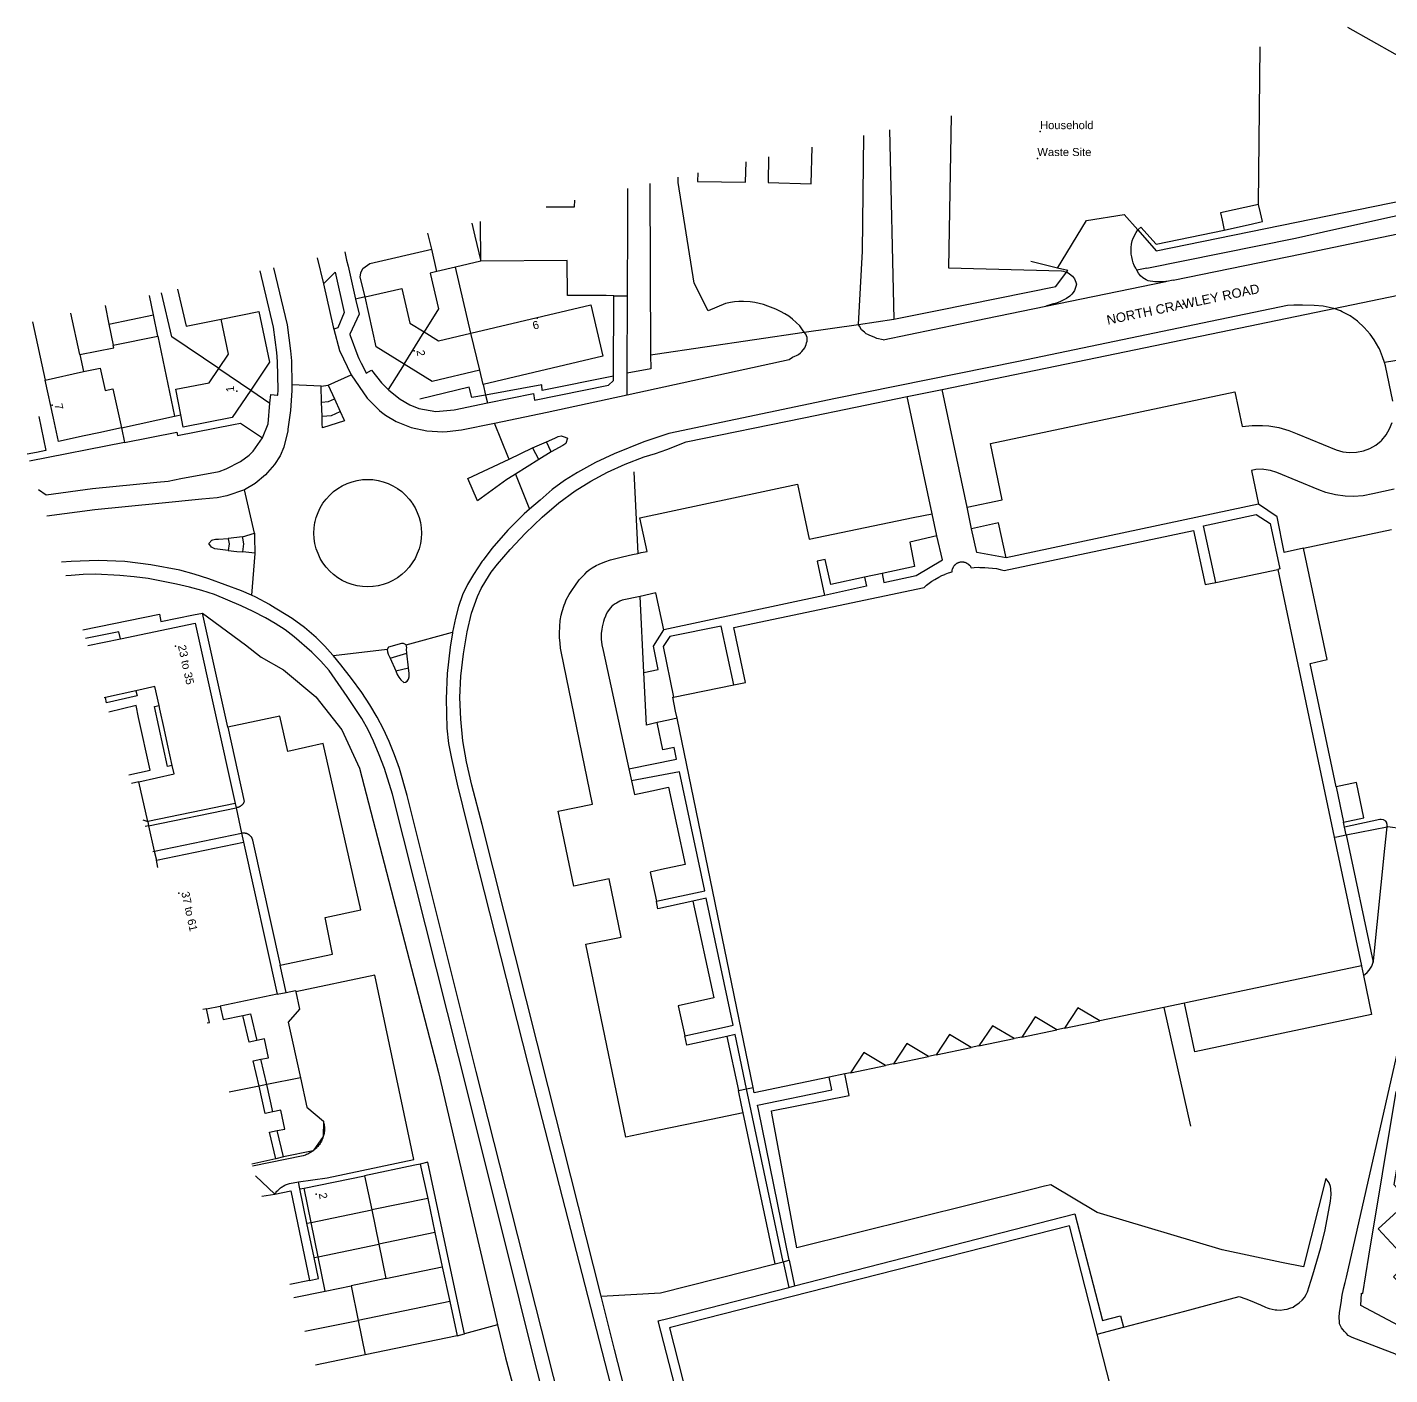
# Model space of a CAD drawing. Header units: millimetres. Extents: x 111502 to 977541, y 8702 to 1044108.
# Drawn here: x 974834.5 to 975026.1, y 478644.4 to 478833.9 of the extents above; entities that cross this region are included whole.
import ezdxf
from ezdxf.enums import TextEntityAlignment as Align

# ---------------------------------------------------------------- set-up
doc = ezdxf.new("R2010")
doc.units = ezdxf.units.MM
doc.header["$LTSCALE"] = 0.25
doc.layers.add('X HVSS Site Background', color=8, linetype='Continuous')
doc.styles.add('85C29BD3-77E0-4928-B775-6F', font='arial.ttf', dxfattribs={"height": 0.2})

# ---------------------------------------------------------------- blocks, each defined once
blk = doc.blocks.new('OS MAP')
at = {"layer": 'X HVSS Site Background'}
for points in [[(488801.94, 243375.25), (488825.24, 243362.13), (488826.09, 243361.57), (488826.87, 243360.89), (488827.47, 243360.22), (488828.02, 243359.5), (488829.16, 243357.79), (488829.47, 243357.05), (488829.68, 243356.28), (488829.68, 243356.27)], [(488789.42, 243350.33), (488789.42, 243350.47), (488789.65, 243372.43), (488789.66, 243372.5)], [(488746.22, 243362.77), (488745.8, 243341.4), (488761.7, 243341), (488762, 243340.95), (488762.25, 243340.85), (488762.41, 243340.8)], [(488733.18, 243333.47), (488733.72, 243343.78), (488733.93, 243360.02)], [(488737.52, 243360.82), (488738.15, 243334.2)], [(488720.51, 243357.01), (488720.45, 243353.4), (488726.5, 243353.25), (488726.63, 243358.38)], [(488710.58, 243354.79), (488710.55, 243353.55), (488717.3, 243353.45), (488717.37, 243356.31)], [(488772.43, 243346.77), (488775.03, 243343.82), (488823.19, 243353.66), (488825.66, 243354.96), (488829.68, 243356.27)], [(488725.55, 243332.36), (488725.3, 243332.7), (488724.9, 243333.25), (488724.4, 243333.75), (488723.9, 243334.2), (488723.35, 243334.6), (488722.8, 243334.95), (488722.2, 243335.3), (488721.55, 243335.6), (488720.4, 243336.05), (488719.8, 243336.25), (488718.6, 243336.55), (488717.95, 243336.65), (488717, 243336.7), (488716.35, 243336.7), (488715.75, 243336.65), (488715.15, 243336.55), (488714.45, 243336.4), (488712.05, 243335.35), (488710.05, 243339.25), (488707.8, 243353.4), (488707.81, 243354.17)], [(488700.67, 243337.49), (488700.72, 243347.72), (488700.72, 243352.58)], [(488703.84, 243353.28), (488703.94, 243329.2)], [(488773.7, 243341.35), (488794.6, 243345.6), (488800, 243346.8), (488824.73, 243352.27)], [(488689.23, 243350.01), (488693.25, 243350.01), (488693.26, 243350.91)], [(488777.4, 243339.7), (488795.5, 243343.4), (488827.24, 243349.98)], [(488789.42, 243350.33), (488784.06, 243349.15), (488784.29, 243348.11), (488784.59, 243346.73)], [(488784.59, 243346.73), (488788.58, 243347.61), (488789.53, 243347.82), (488789.96, 243347.91), (488789.69, 243349.13), (488789.42, 243350.33)], [(488678.81, 243347.68), (488679.24, 243345.86), (488680.07, 243342.35)], [(488680.07, 243342.35), (488680.01, 243347.95)], [(488761.16, 243341.37), (488765.23, 243348.08), (488770.52, 243348.94), (488772.43, 243346.77)], [(488673.16, 243344.04), (488673.07, 243344.41), (488672.63, 243346.29)], [(488772.29, 243341.11), (488772.15, 243341.35), (488771.95, 243341.75), (488771.8, 243342.1), (488771.7, 243342.5), (488771.6, 243342.95), (488771.5, 243343.35), (488771.5, 243344.3), (488771.55, 243344.75), (488771.65, 243345.2), (488771.8, 243345.6), (488772.2, 243346.4), (488772.43, 243346.77)], [(488772.43, 243346.77), (488772.85, 243347.14), (488775.02, 243344.76), (488784.59, 243346.73)], [(488663.78, 243337.33), (488663.09, 243340.11), (488663.17, 243340.71), (488663.42, 243341.23), (488663.48, 243341.31), (488664.46, 243342.01), (488673.16, 243344.04)], [(488673.9, 243340.9), (488673.16, 243344.04)], [(488657.07, 243342.81), (488657.92, 243339.15)], [(488660.92, 243343.67), (488661.19, 243342.5), (488661.39, 243341.66), (488662.45, 243337.03)], [(488680.07, 243342.35), (488676.48, 243341.5)], [(488698.77, 243337.5), (488697.67, 243337.51), (488692.26, 243337.53), (488692.21, 243342.47), (488680.07, 243342.35)], [(488761.16, 243341.37), (488757.4, 243342.31)], [(488650.41, 243322.41), (488650.52, 243323.6), (488651.49, 243323.51), (488651.52, 243323.51), (488651.55, 243324.25), (488651.48, 243328.26), (488651.38, 243329.53), (488650.9, 243333.06), (488649.03, 243341.01)], [(488650.93, 243341.44), (488652.82, 243333.41), (488653.32, 243329.74), (488653.43, 243328.36), (488653.49, 243324.95)], [(488657.92, 243339.15), (488659.56, 243340.82), (488660.87, 243335.13)], [(488673.9, 243340.9), (488672.92, 243340.67), (488674.11, 243335.65), (488672.09, 243332.4)], [(488676.48, 243341.5), (488673.9, 243340.9)], [(488678.68, 243332.22), (488676.48, 243341.5)], [(488738.15, 243334.2), (488744.45, 243335.45), (488760.9, 243338.8), (488762.41, 243340.8)], [(488762.41, 243340.8), (488762.55, 243340.75), (488762.8, 243340.6), (488763.05, 243340.4), (488763.25, 243340.25), (488763.55, 243339.85), (488763.65, 243339.65), (488763.75, 243339.4), (488763.8, 243339.1), (488763.75, 243338.8), (488763.65, 243338.5), (488763.55, 243338.25), (488763.35, 243337.95), (488763.15, 243337.7), (488762.9, 243337.45), (488762.4, 243337.1), (488761.55, 243336.7), (488761, 243336.45), (488760.4, 243336.3), (488759.5, 243336.05)], [(488762.41, 243340.8), (488762.58, 243341.02), (488761.16, 243341.37)], [(488773.7, 243341.35), (488772.29, 243341.11)], [(488776.37, 243339.49), (488775.85, 243339.45), (488774.85, 243339.45), (488774.55, 243339.5), (488774.2, 243339.55), (488773.9, 243339.6), (488773.6, 243339.75), (488773.15, 243340), (488772.8, 243340.3), (488772.55, 243340.65), (488772.29, 243341.11)], [(488637.41, 243338.41), (488638.63, 243333.2), (488643.57, 243334.21)], [(488657.92, 243339.15), (488659.31, 243333.1), (488659.39, 243332.81)], [(488663.78, 243337.33), (488668.98, 243338.49), (488670.06, 243333.65), (488672.09, 243332.4)], [(488759.5, 243336.05), (488776.37, 243339.49)], [(488777.4, 243339.7), (488776.5, 243339.5), (488776.37, 243339.49)], [(488800, 243335.69), (488816.98, 243339.23)], [(488627.24, 243336.13), (488627.77, 243333.52)], [(488634.04, 243334.81), (488633.49, 243337.53)], [(488643.22, 243327.27), (488636.62, 243331.72), (488635.17, 243337.91)], [(488662.45, 243337.03), (488662.94, 243334.89), (488661.64, 243332.08), (488661.63, 243332.06), (488661.69, 243331.89), (488662.77, 243329.02), (488662.89, 243328.69), (488663.23, 243328.03), (488663.64, 243327.23), (488663.96, 243326.6), (488664.7, 243327.05), (488666.1, 243325.24), (488667.05, 243324.3)], [(488663.78, 243337.33), (488662.45, 243337.03)], [(488669.27, 243327.87), (488665.34, 243330.3), (488663.78, 243337.33)], [(488678.68, 243332.22), (488695.52, 243336.21), (488697.23, 243329), (488680.39, 243325.01)], [(488800, 243335.69), (488799.76, 243335.77), (488798.52, 243336.03), (488797.25, 243336.14), (488795.61, 243336.15), (488794.37, 243336.18), (488793.47, 243336.11), (488781.55, 243333.65), (488755.65, 243328.25), (488729.95, 243323.05), (488706.51, 243318.13), (488702.99, 243316.95), (488698.83, 243315.27), (488696.2, 243314.03), (488693.64, 243312.63), (488691.81, 243311.53), (488690.1, 243310.27), (488688.39, 243308.77), (488686.91, 243307.48)], [(488698.74, 243326.2), (488698.77, 243337.5)], [(488698.77, 243337.5), (488700.67, 243337.49)], [(488700.64, 243326.63), (488700.67, 243337.49)], [(488736.65, 243331.3), (488751.05, 243334.3), (488759.5, 243336.05)], [(488623.68, 243329.21), (488622.4, 243335.05)], [(488627.77, 243333.52), (488634.04, 243334.81)], [(488634.66, 243331.83), (488634.04, 243334.81)], [(488643.22, 243327.27), (488644.58, 243329.28), (488643.57, 243334.21)], [(488643.57, 243334.21), (488648.86, 243335.3), (488650.35, 243328.14), (488647.71, 243324.24)], [(488660.87, 243335.13), (488659.96, 243332.99), (488659.39, 243332.81)], [(488733.18, 243333.47), (488738.15, 243334.2)], [(488744.93, 243324.33), (488766.75, 243328.8), (488800, 243335.69)], [(488807.11, 243328.09), (488806.87, 243328.91), (488806.41, 243330.01), (488806.35, 243330.15), (488805.67, 243331.31), (488805.1, 243332.1), (488804.26, 243333.05), (488803.32, 243333.91), (488802.29, 243334.65), (488801.17, 243335.25), (488800.96, 243335.35), (488800, 243335.69)], [(488617.01, 243333.84), (488618.8, 243325.64)], [(488627.77, 243333.52), (488628.39, 243330.54)], [(488659.39, 243332.81), (488660.21, 243329.8), (488661.81, 243326.38)], [(488669.27, 243327.87), (488672.09, 243332.4)], [(488672.09, 243332.4), (488674.12, 243331.14), (488678.68, 243332.22)], [(488679.91, 243327.03), (488678.68, 243332.22)], [(488700.63, 243323.57), (488704.7, 243324.46), (488723.4, 243328.55), (488723.9, 243328.85), (488724.2, 243329), (488724.45, 243329.1), (488724.75, 243329.25), (488725, 243329.45), (488725.2, 243329.65), (488725.6, 243330.15), (488725.8, 243330.65), (488725.85, 243330.85), (488725.95, 243331.1), (488725.95, 243331.6), (488725.75, 243332.1), (488725.55, 243332.36)], [(488703.94, 243329.2), (488704.6, 243329.3), (488725.55, 243332.36)], [(488725.55, 243332.36), (488733.18, 243333.47)], [(488736.65, 243331.3), (488735.75, 243331.5), (488735.35, 243331.65), (488734.75, 243331.9), (488734.5, 243332.05), (488734.25, 243332.15), (488734, 243332.35), (488733.6, 243332.7), (488733.3, 243333.2), (488733.18, 243333.47)], [(488623.68, 243329.21), (488628.47, 243330.15), (488628.39, 243330.54)], [(488628.39, 243330.54), (488634.66, 243331.83)], [(488634.66, 243331.83), (488636.97, 243320.55)], [(488623.68, 243329.21), (488624.2, 243326.82)], [(488703.94, 243329.2), (488703.95, 243327.2), (488700.64, 243326.63)], [(488813.29, 243329.07), (488807.11, 243328.09)], [(488618.8, 243325.64), (488624.2, 243326.82)], [(488624.2, 243326.82), (488626.53, 243327.33), (488627.22, 243324.17), (488628.33, 243324.41), (488629.53, 243318.92)], [(488637.89, 243320.75), (488637.19, 243324.35), (488641.86, 243325.25), (488643.22, 243327.27)], [(488643.22, 243327.27), (488647.71, 243324.24)], [(488669.27, 243327.87), (488667.05, 243324.3)], [(488679.91, 243327.03), (488673.2, 243325.44), (488669.27, 243327.87)], [(488680.39, 243325.01), (488679.91, 243327.03)], [(488700.63, 243323.57), (488700.64, 243326.63)], [(488748.44, 243307.75), (488753.39, 243308.79), (488751.71, 243316.71), (488786.08, 243323.96), (488787.11, 243319.09), (488788.54, 243319.26), (488789.99, 243319.27), (488790.86, 243319.2), (488792.28, 243318.95), (488793.67, 243318.55), (488794.86, 243318.07), (488800.34, 243315.83), (488801.27, 243315.56), (488802.23, 243315.44), (488803.2, 243315.48), (488804.16, 243315.67), (488805.07, 243316.01), (488805.91, 243316.49), (488806.66, 243317.1), (488806.74, 243317.17), (488807.36, 243317.92), (488807.85, 243318.76), (488808.19, 243319.67)], [(488808.3, 243322.66), (488807.25, 243327.62), (488807.11, 243328.09)], [(488629.53, 243318.92), (488626.33, 243318.22), (488624.29, 243317.78), (488620.69, 243316.99), (488619.98, 243320.28), (488618.8, 243325.64)], [(488653.49, 243324.95), (488653.51, 243324.19), (488653.28, 243321.38), (488652.95, 243318.75), (488652.92, 243318.52), (488652.38, 243316.22), (488651.83, 243314.98), (488651.05, 243313.77), (488650.06, 243312.62), (488649.81, 243312.33), (488648.34, 243311.11), (488646.82, 243310.2)], [(488657.6, 243324.77), (488653.49, 243324.95)], [(488657.6, 243324.77), (488658.59, 243324.92)], [(488657.67, 243322.52), (488657.6, 243324.77)], [(488658.59, 243324.92), (488661.81, 243326.38)], [(488658.59, 243324.92), (488659.48, 243323.01)], [(488661.81, 243326.38), (488664.06, 243323.1), (488665.82, 243321.38), (488666.08, 243321.12), (488666.68, 243320.68), (488668.15, 243319.83), (488670.26, 243318.98), (488672.47, 243318.48), (488673.99, 243318.39), (488674.73, 243318.34), (488675.35, 243318.41), (488677.35, 243318.64), (488682.01, 243319.6)], [(488680.74, 243323.53), (488678.78, 243323.17), (488678.43, 243324.63), (488671.49, 243322.97)], [(488680.39, 243325.01), (488680.74, 243323.53)], [(488698.74, 243326.2), (488688.7, 243324.15), (488688.65, 243324.96), (488680.74, 243323.53)], [(488681, 243322.42), (488687.48, 243323.74), (488687.63, 243322.8), (488698.02, 243324.94), (488698.74, 243325.57), (488698.74, 243326.2)], [(488647.71, 243324.24), (488645.09, 243320.36), (488638.22, 243319.03), (488637.89, 243320.75)], [(488647.71, 243324.24), (488650.41, 243322.41)], [(488657.67, 243322.52), (488658.63, 243322.61), (488659.48, 243323.01)], [(488659.48, 243323.01), (488660.29, 243321.23)], [(488667.05, 243324.3), (488667.14, 243324.22), (488668.71, 243322.97), (488670.07, 243322.15), (488671.37, 243321.63), (488673.73, 243321.23), (488676.3, 243321.46), (488681, 243322.42)], [(488696.97, 243196.85), (488689.55, 243226.3), (488680.26, 243263.16), (488678.8, 243268.67), (488678.06, 243271.94), (488677.53, 243274.9), (488677.24, 243277.98), (488677.12, 243281.01), (488677.25, 243283.99), (488677.63, 243287.14), (488678.15, 243290.23), (488678.76, 243292.86), (488679.58, 243295.19), (488680.12, 243296.31), (488680.75, 243297.4), (488681.53, 243298.61), (488682.39, 243299.75), (488684.21, 243301.81), (488686.34, 243304.11), (488688.7, 243306.36), (488691.05, 243308.39), (488693.33, 243310.07), (488695.54, 243311.42), (488697.86, 243312.68), (488700.34, 243313.79), (488703.04, 243314.84), (488704.62, 243315.29), (488706.22, 243315.86), (488708.94, 243316.93), (488725.5, 243320.35), (488740.02, 243323.32)], [(488680.74, 243323.53), (488681, 243322.42)], [(488682.01, 243319.6), (488689.38, 243321.11), (488700.63, 243323.57)], [(488740.02, 243323.32), (488744.93, 243324.33)], [(488743.51, 243306.85), (488740.02, 243323.32)], [(488748.44, 243307.75), (488744.93, 243324.33)], [(488636.97, 243320.55), (488637.89, 243320.75)], [(488649.36, 243317.51), (488650.14, 243319.48), (488650.41, 243322.41)], [(488657.74, 243320.58), (488657.67, 243322.52)], [(488660.29, 243321.23), (488660.82, 243320.09), (488660.91, 243319.89), (488657.79, 243318.94), (488657.77, 243319.48), (488657.74, 243320.58)], [(488657.74, 243320.58), (488659.09, 243320.66), (488660.29, 243321.23)], [(488617.9, 243320.53), (488618.9, 243315.72), (488617.57, 243315.46), (488616.29, 243315.22)], [(488629.53, 243318.92), (488636.97, 243320.55)], [(488629.53, 243318.92), (488629.98, 243316.85)], [(488629.98, 243316.85), (488637.34, 243318.3), (488637.42, 243317.86), (488645.28, 243319.38), (488646.27, 243319.57)], [(488646.27, 243319.57), (488649.36, 243317.51)], [(488684.03, 243314.53), (488683.97, 243314.68), (488682.01, 243319.6)], [(488617.86, 243310.27), (488618.93, 243309.52), (488625.44, 243310.37), (488634.49, 243311.28), (488636.12, 243311.44), (488637.89, 243311.81), (488643.29, 243312.77), (488644.26, 243313.14), (488646.29, 243314.19), (488647.5, 243315.1), (488647.79, 243315.37), (488648.05, 243315.65), (488649.36, 243317.51)], [(488687.34, 243316.1), (488689.29, 243316.96)], [(488689.29, 243316.96), (488690.48, 243317.49), (488690.94, 243317.69), (488691.36, 243317.79), (488691.93, 243317.6), (488692.24, 243317.49), (488692.02, 243316.74), (488691.6, 243316.45), (488689.97, 243315.55)], [(488689.97, 243315.55), (488689.96, 243315.56), (488689.29, 243316.96)], [(488629.98, 243316.85), (488616.6, 243314.23)], [(488684.03, 243314.53), (488687.34, 243316.1)], [(488687.34, 243316.1), (488688.19, 243314.53), (488688.22, 243314.48)], [(488689.97, 243315.55), (488688.22, 243314.48)], [(488684.92, 243312.42), (488684.55, 243312.19), (488683.71, 243311.67), (488679.58, 243308.68), (488678.22, 243311.78), (488684.03, 243314.53)], [(488688.22, 243314.48), (488684.92, 243312.42)], [(488795.76, 243301.98), (488808.13, 243304.61)], [(488808.47, 243310.28), (488805.5, 243309.65), (488804.14, 243309.38), (488802.76, 243309.27), (488801.61, 243309.31), (488800.24, 243309.49), (488798.9, 243309.83), (488797.88, 243310.2), (488791.98, 243312.64), (488791.1, 243312.93), (488790.18, 243313.08), (488789.98, 243313.09), (488789.05, 243313.04), (488788.44, 243312.92), (488789.43, 243308.18)], [(488670.37, 243308.41), (488670.43, 243308.32), (488670.81, 243307.68), (488671.13, 243307.01), (488671.38, 243306.31), (488671.56, 243305.59), (488671.67, 243304.86), (488671.71, 243304.12), (488671.67, 243303.38), (488671.56, 243302.64), (488671.38, 243301.92), (488671.13, 243301.23), (488670.81, 243300.56), (488670.43, 243299.92), (488669.99, 243299.32), (488669.49, 243298.77), (488668.94, 243298.28), (488668.35, 243297.83), (488667.71, 243297.45), (488667.04, 243297.14), (488666.34, 243296.89), (488665.62, 243296.71), (488664.93, 243296.6), (488664.89, 243296.6), (488664.15, 243296.56), (488663.41, 243296.6), (488662.67, 243296.71), (488661.96, 243296.89), (488661.26, 243297.14), (488660.59, 243297.45), (488659.95, 243297.83), (488659.36, 243298.28), (488658.81, 243298.77), (488658.31, 243299.32), (488657.87, 243299.92), (488657.49, 243300.56), (488657.17, 243301.23), (488656.92, 243301.92), (488656.74, 243302.64), (488656.63, 243303.38), (488656.59, 243304.12), (488656.63, 243304.86), (488656.74, 243305.59), (488656.78, 243305.77), (488656.92, 243306.31), (488657.17, 243307.01), (488657.49, 243307.68), (488657.87, 243308.32), (488658.31, 243308.91), (488658.81, 243309.46), (488659.36, 243309.96), (488659.95, 243310.4), (488660.59, 243310.78), (488661.26, 243311.1), (488661.96, 243311.35), (488662.67, 243311.53), (488663.41, 243311.64), (488664.15, 243311.67), (488664.89, 243311.64), (488665.62, 243311.53), (488666.34, 243311.35), (488667.04, 243311.1), (488667.71, 243310.78), (488668.35, 243310.4), (488668.94, 243309.96), (488669.49, 243309.46), (488669.99, 243308.91), (488670.37, 243308.41)], [(488684.92, 243312.42), (488686.91, 243307.48)], [(488701.58, 243312.75), (488702.15, 243301.27)], [(488646.82, 243310.2), (488644.37, 243309.34), (488643.01, 243309.07), (488640.85, 243308.87), (488634.78, 243308.3)], [(488648.25, 243304.12), (488646.82, 243310.2)], [(488702.15, 243301.27), (488702.61, 243301.38), (488703.44, 243301.54), (488702.42, 243306.29), (488724.59, 243310.98), (488726.23, 243303.27), (488740.84, 243306.3), (488743.51, 243306.85)], [(488634.78, 243308.3), (488625.78, 243307.4), (488619.04, 243306.52)], [(488686.91, 243307.48), (488686.15, 243306.82), (488683.85, 243304.52), (488681.6, 243301.96), (488680.38, 243300.32), (488680.26, 243300.17), (488679.02, 243298.31), (488678.19, 243296.9), (488677.49, 243295.43), (488676.91, 243293.82), (488676.48, 243292.17), (488676.09, 243290.17)], [(488749.08, 243304.73), (488748.44, 243307.75)], [(488789.43, 243308.18), (488753.91, 243300.66)], [(488795.76, 243301.98), (488793.04, 243301.4), (488793.04, 243301.43), (488792.02, 243306.39), (488789.43, 243308.18)], [(488744.17, 243303.75), (488743.51, 243306.85)], [(488753.91, 243300.66), (488752.85, 243305.56), (488749.08, 243304.73)], [(488783.39, 243297.19), (488781.68, 243305.15), (488789.07, 243306.74), (488791.03, 243305.48), (488792.4, 243299.08), (488792.13, 243299.02)], [(488646.57, 243303.6), (488644.55, 243303.35)], [(488646.57, 243303.6), (488648.25, 243304.12)], [(488646.58, 243301.47), (488646.58, 243301.47), (488646.75, 243302.59), (488646.6, 243303.41), (488646.57, 243303.6)], [(488648.25, 243304.12), (488648.26, 243303.54), (488648.3, 243301.3)], [(488715.62, 243282.78), (488717.26, 243283.11), (488715.63, 243290.83), (488742.38, 243296.49), (488742.74, 243296.79), (488743.12, 243297.07), (488743.5, 243297.34), (488743.9, 243297.59), (488744.46, 243297.91), (488744.9, 243298.14), (488745.32, 243298.32), (488745.36, 243298.34), (488745.83, 243298.53), (488746.33, 243298.69), (488746.33, 243298.73), (488746.33, 243298.79), (488746.34, 243298.85), (488746.35, 243298.91), (488746.36, 243298.97), (488746.38, 243299.03), (488746.39, 243299.08), (488746.41, 243299.14), (488746.43, 243299.19), (488746.46, 243299.25), (488746.48, 243299.3), (488746.51, 243299.35), (488746.54, 243299.4), (488746.58, 243299.45), (488746.61, 243299.5), (488746.65, 243299.55), (488746.69, 243299.6), (488746.73, 243299.64), (488746.77, 243299.68), (488746.81, 243299.72), (488746.86, 243299.76), (488746.9, 243299.8), (488746.95, 243299.83), (488747, 243299.87), (488747.05, 243299.9), (488747.1, 243299.93), (488747.15, 243299.95), (488747.21, 243299.98), (488747.26, 243300), (488747.32, 243300.02), (488747.38, 243300.04), (488747.44, 243300.05), (488747.5, 243300.06), (488747.56, 243300.07), (488747.62, 243300.07), (488747.68, 243300.08), (488747.74, 243300.08), (488747.79, 243300.07), (488747.85, 243300.07), (488747.91, 243300.06), (488747.97, 243300.05), (488748.03, 243300.04), (488748.09, 243300.02), (488748.14, 243300.01), (488748.2, 243299.99), (488748.25, 243299.97), (488748.31, 243299.94), (488748.36, 243299.91), (488748.42, 243299.89), (488748.47, 243299.86), (488748.52, 243299.82), (488748.57, 243299.79), (488748.61, 243299.75), (488748.66, 243299.72), (488748.7, 243299.68), (488748.74, 243299.63), (488748.79, 243299.59), (488748.82, 243299.55), (488748.86, 243299.5), (488748.9, 243299.45), (488748.93, 243299.4), (488748.96, 243299.35), (488749.01, 243299.25), (488749.45, 243299.29), (488750, 243299.31), (488750.23, 243299.3), (488750.92, 243299.29), (488751.46, 243299.26), (488752.01, 243299.2), (488752.55, 243299.12), (488753.08, 243299.01), (488753.65, 243298.88), (488780.25, 243304.5), (488781.89, 243296.87), (488783.39, 243297.19)], [(488744.17, 243303.75), (488740.38, 243302.86), (488741.02, 243299.42), (488736.48, 243298.44)], [(488736.48, 243298.44), (488736.75, 243297.18), (488741.29, 243298.15), (488744.97, 243300.35), (488744.17, 243303.75)], [(488753.91, 243300.66), (488749.81, 243301.41), (488749.08, 243304.73)], [(488644.55, 243301.67), (488642.67, 243301.89), (488642.19, 243302.13), (488641.8, 243302.64), (488642.25, 243303.12), (488642.38, 243303.16), (488642.78, 243303.26), (488642.97, 243303.27), (488643.2, 243303.28), (488644.55, 243303.35)], [(488644.55, 243303.35), (488644.55, 243303.31), (488644.66, 243302.61), (488644.55, 243301.67)], [(488644.55, 243301.67), (488645.75, 243301.55), (488646.58, 243301.47)], [(488800.32, 243268.45), (488796.66, 243285.8), (488799.08, 243286.34), (488795.76, 243301.98)], [(488647.81, 243295.38), (488646.41, 243296.02), (488641.82, 243297.67), (488639.78, 243298.33), (488637.72, 243298.89), (488633.67, 243299.64), (488631.85, 243299.91), (488630.03, 243300.11), (488626.25, 243300.25), (488622.47, 243300.15), (488621.09, 243300.05)], [(488648.3, 243301.3), (488647.02, 243301.42), (488646.58, 243301.47)], [(488648.3, 243301.3), (488648.3, 243301.27), (488647.81, 243295.38)], [(488700.43, 243219.2), (488694.85, 243246.3), (488699.78, 243247.31), (488698.09, 243255.5), (488693.13, 243254.48), (488690.96, 243265.01), (488695.78, 243266.01), (488691.34, 243287.46), (488691.29, 243287.95), (488691.22, 243288.65), (488691.13, 243289.43), (488691.14, 243290.06), (488691.16, 243290.98), (488691.24, 243291.84), (488691.37, 243292.58), (488691.5, 243293.1), (488691.76, 243293.99), (488691.9, 243294.33), (488692.08, 243294.74), (488692.48, 243295.47), (488692.84, 243296.05), (488693.36, 243296.8), (488693.81, 243297.4), (488693.96, 243297.59), (488694.2, 243297.86), (488694.71, 243298.33), (488695.02, 243298.7), (488695.29, 243298.94), (488695.73, 243299.24), (488696.27, 243299.56), (488696.71, 243299.77), (488697.48, 243300.08), (488698.29, 243300.35), (488700, 243300.8), (488701.39, 243301.1), (488702.15, 243301.27)], [(488734, 243297.91), (488729.26, 243296.89), (488728.48, 243300.41), (488727.34, 243300.19), (488728.4, 243295.33)], [(488696.67, 243152.73), (488687.62, 243187.78), (488685.5, 243196.25), (488678.45, 243224.45), (488667.64, 243267.41), (488666.51, 243271.02), (488665.79, 243272.95), (488664.98, 243274.86), (488664.2, 243276.48), (488663.32, 243278.04), (488662.32, 243279.61), (488661.28, 243281.16), (488658.72, 243284.78), (488657.55, 243286.12), (488656.3, 243287.38), (488653.84, 243289.55), (488652.53, 243290.52), (488651.17, 243291.4), (488649.77, 243292.22), (488648.07, 243293.09), (488646.35, 243293.91), (488642.6, 243295.49), (488640.85, 243296.04), (488639.08, 243296.51), (488637.29, 243296.93), (488633.31, 243297.73), (488631.32, 243297.98), (488629.32, 243298.17), (488625.89, 243298.34), (488624.17, 243298.3), (488622.45, 243298.18), (488621.71, 243298.1)], [(488734, 243297.91), (488734.27, 243296.64), (488728.4, 243295.33)], [(488736.48, 243298.44), (488734, 243297.91)], [(488783.39, 243297.19), (488792.13, 243299.02)], [(488792.13, 243299.02), (488800.07, 243261.37)], [(488659.35, 243286.85), (488659.27, 243286.94), (488658.13, 243288.22), (488656.93, 243289.44), (488655.29, 243290.86), (488653.55, 243292.13), (488650.55, 243293.96), (488650.35, 243294.08), (488648.41, 243295.1), (488647.81, 243295.38)], [(488702.45, 243295.21), (488699.96, 243294.67), (488699.6, 243294.53), (488699.15, 243294.29), (488698.84, 243294.12), (488698.62, 243293.96), (488698.49, 243293.84), (488698.09, 243293.36), (488697.89, 243293.07), (488697.69, 243292.7), (488697.58, 243292.44), (488697.4, 243292), (488697.29, 243291.69), (488697.12, 243290.94), (488697.07, 243290.56), (488696.99, 243290.06), (488696.98, 243289.85), (488696.98, 243289.5), (488697, 243289.23), (488697.1, 243288.39), (488697.27, 243287.6), (488700.88, 243270.98)], [(488705.8, 243290.51), (488704.69, 243295.7), (488702.45, 243295.21)], [(488702.98, 243284.52), (488702.45, 243295.21)], [(488728.4, 243295.33), (488705.8, 243290.51)], [(488624.1, 243290.53), (488634.86, 243292.74), (488635.08, 243291.67), (488639.68, 243292.62), (488640.94, 243292.88)], [(488644.47, 243276.85), (488640.94, 243292.88)], [(488640.94, 243292.88), (488646.96, 243288.4), (488649.2, 243286.67), (488652.33, 243284.89), (488656.88, 243281.08), (488660.51, 243276.47), (488663, 243271.07), (488674.11, 243228.27), (488682.28, 243193.46), (488682.43, 243192.81)], [(488629.38, 243289.27), (488629.18, 243290.25), (488624.49, 243289.29)], [(488629.38, 243289.27), (488639.92, 243291.44), (488645.51, 243266.1)], [(488669.55, 243288.41), (488676.09, 243290.17)], [(488676.09, 243290.17), (488676.08, 243290.12), (488675.76, 243288.07), (488675.32, 243284.4), (488675.17, 243280.8), (488675.27, 243276.68), (488675.53, 243274.54), (488675.95, 243272.43), (488676.76, 243268.84), (488678.24, 243262.73), (488686.67, 243229.5), (488699.1, 243181.27)], [(488702.98, 243284.52), (488705.01, 243284.94), (488704.34, 243288.22), (488705.8, 243290.51)], [(488715.62, 243282.78), (488713.84, 243291.04), (488706.63, 243289.6), (488705.71, 243288.19), (488707.14, 243281.05)], [(488624.8, 243288.33), (488629.38, 243289.27)], [(488669.55, 243288.41), (488669.19, 243288.6), (488668.9, 243288.6), (488667.08, 243288.08), (488666.9, 243287.77)], [(488669.68, 243287.23), (488669.61, 243287.79), (488669.64, 243288), (488669.62, 243288.21), (488669.55, 243288.41)], [(488666.9, 243287.77), (488659.35, 243286.85)], [(488691.13, 243182.19), (488679.43, 243228.41), (488669.7, 243267.21), (488668.61, 243271.02), (488667.94, 243272.92), (488667.17, 243274.8), (488666.36, 243276.54), (488665.47, 243278.24), (488664.44, 243279.99), (488663.33, 243281.7), (488661.89, 243283.69), (488660.37, 243285.62), (488659.35, 243286.85)], [(488666.9, 243287.77), (488666.93, 243287.43), (488667.04, 243287.1), (488667.33, 243286.52)], [(488667.33, 243286.52), (488669.68, 243287.23)], [(488667.33, 243286.52), (488668.1, 243284.75)], [(488669.91, 243285.19), (488669.68, 243287.23)], [(488668.1, 243284.75), (488669.91, 243285.19)], [(488668.1, 243284.75), (488668.32, 243284.25), (488668.54, 243283.86), (488668.8, 243283.49), (488669.24, 243283.12), (488669.49, 243283.14), (488669.7, 243283.29), (488669.89, 243283.57), (488669.98, 243283.89), (488670.01, 243284.39), (488669.91, 243285.19)], [(488704.88, 243277.47), (488703.35, 243277.13), (488702.98, 243284.52)], [(488634.85, 243279.89), (488634.22, 243282.53), (488631.57, 243281.94)], [(488707.14, 243281.05), (488715.62, 243282.78)], [(488627.28, 243281), (488627.12, 243280.97)], [(488631.57, 243281.94), (488631.73, 243281.22), (488627.43, 243280.27), (488627.28, 243281)], [(488631.57, 243281.94), (488627.28, 243281)], [(488707.66, 243278.1), (488707.46, 243279.08), (488707.06, 243281.04), (488707.14, 243281.05)], [(488630.55, 243270.15), (488633.58, 243270.81), (488631.92, 243278.21), (488631.58, 243279.86), (488627.76, 243278.96)], [(488636.68, 243271.43), (488635.99, 243271.29), (488634.17, 243279.73), (488634.85, 243279.89)], [(488636.68, 243271.43), (488636.01, 243274.45), (488635.53, 243276.63), (488634.92, 243279.38), (488634.85, 243279.89)], [(488651.83, 243243.39), (488659.2, 243244.91), (488658.17, 243250.05), (488663.17, 243251.17), (488657.9, 243274.52), (488652.95, 243273.42), (488651.81, 243278.36), (488644.47, 243276.85)], [(488644.47, 243276.85), (488646.78, 243266.36), (488646.76, 243266.31), (488646.74, 243266.26), (488646.71, 243266.21), (488646.69, 243266.16), (488646.66, 243266.11), (488646.63, 243266.07), (488646.6, 243266.02), (488646.56, 243265.98), (488646.5, 243265.91), (488646.46, 243265.87), (488646.42, 243265.83), (488646.38, 243265.8), (488646.33, 243265.76), (488646.29, 243265.73), (488646.24, 243265.7), (488646.2, 243265.67), (488646.15, 243265.65), (488646.1, 243265.62), (488646.05, 243265.6), (488646, 243265.58), (488645.94, 243265.56), (488645.89, 243265.55), (488645.84, 243265.54), (488645.78, 243265.53), (488645.73, 243265.52), (488645.64, 243265.51)], [(488700.88, 243270.98), (488707.58, 243272.35), (488707.25, 243273.98), (488705.66, 243273.66), (488704.88, 243277.47)], [(488707.66, 243278.1), (488706.46, 243277.83), (488704.88, 243277.47)], [(488718.37, 243226.18), (488707.66, 243278.1)], [(488631.96, 243269.16), (488636.94, 243270.25), (488636.68, 243271.43)], [(488700.88, 243270.98), (488701.25, 243269.3)], [(488631.96, 243269.16), (488630.93, 243268.93)], [(488633.22, 243263.57), (488631.96, 243269.16)], [(488704.75, 243252.36), (488711.54, 243253.83), (488708.01, 243270.53), (488701.25, 243269.3)], [(488701.25, 243269.3), (488701.67, 243267.36), (488704.1, 243267.89), (488706.44, 243268.4), (488708.8, 243257.53), (488705.45, 243256.8), (488703.86, 243256.45), (488704.75, 243252.36)], [(488801.37, 243263.46), (488804.24, 243264.07), (488803.19, 243269.06), (488800.32, 243268.45)], [(488800.32, 243268.45), (488801.37, 243263.46)], [(488645.51, 243266.1), (488633.22, 243263.57)], [(488633.35, 243262.98), (488645.64, 243265.51)], [(488645.51, 243266.1), (488645.64, 243265.51)], [(488645.64, 243265.51), (488646.42, 243261.95)], [(488632.55, 243263.81), (488633.22, 243263.57)], [(488633.22, 243263.57), (488633.35, 243262.98)], [(488801.52, 243262.77), (488801.37, 243263.46)], [(488807.49, 243262.83), (488807.52, 243263.14), (488807.4, 243263.48), (488807.3, 243263.61), (488807, 243263.8), (488806.65, 243263.86), (488806.49, 243263.83), (488801.52, 243262.77)], [(488633.35, 243262.98), (488632.85, 243262.88)], [(488633.35, 243262.98), (488634.15, 243259.41)], [(488634.15, 243259.41), (488634.18, 243259.42), (488646.42, 243261.95)], [(488646.42, 243261.95), (488646.44, 243261.95), (488646.5, 243261.96), (488646.55, 243261.97), (488646.61, 243261.97), (488646.66, 243261.97), (488646.72, 243261.97), (488646.77, 243261.97), (488646.83, 243261.97), (488646.89, 243261.96), (488646.94, 243261.95), (488646.99, 243261.94), (488647.05, 243261.92), (488647.1, 243261.91), (488647.15, 243261.89), (488647.21, 243261.87), (488647.26, 243261.84), (488647.31, 243261.82), (488647.36, 243261.79), (488647.4, 243261.76), (488647.45, 243261.73), (488647.49, 243261.7), (488647.55, 243261.65), (488647.59, 243261.61), (488647.63, 243261.57), (488647.67, 243261.53), (488647.71, 243261.49), (488647.74, 243261.44), (488647.77, 243261.4), (488647.8, 243261.35), (488647.83, 243261.3), (488647.86, 243261.25), (488647.88, 243261.2), (488647.9, 243261.15), (488647.92, 243261.1), (488647.94, 243261.05), (488647.96, 243260.99), (488647.97, 243260.94), (488651.83, 243243.39)], [(488646.42, 243261.95), (488646.7, 243260.68)], [(488788.6, 243127.9), (488810.2, 243145.41), (488817.86, 243151.73), (488808.8, 243188.65), (488802.59, 243191), (488802.04, 243191.32), (488801.77, 243191.57), (488801.52, 243191.86), (488801.26, 243192.15), (488801.09, 243192.37), (488801.02, 243192.49), (488800.85, 243192.85), (488800.82, 243192.96), (488800.78, 243193.24), (488800.76, 243193.81), (488800.81, 243194.51), (488801.03, 243195.87), (488801.16, 243196.96), (488801.37, 243197.85), (488801.58, 243198.73), (488801.77, 243199.52), (488811.58, 243242.68), (488813.64, 243262)], [(488800.07, 243261.37), (488800.42, 243261.41), (488801.75, 243261.68)], [(488800.07, 243261.37), (488803.88, 243243.27)], [(488801.75, 243261.68), (488801.52, 243262.77)], [(488801.75, 243261.68), (488807.49, 243262.83)], [(488801.75, 243261.68), (488805.52, 243243.81)], [(488807.18, 243259.77), (488807.49, 243262.83)], [(488807.49, 243262.83), (488807.6, 243262.85), (488813.64, 243262)], [(488634.44, 243258.15), (488646.7, 243260.68)], [(488646.7, 243260.68), (488651.42, 243239.28)], [(488805.52, 243243.81), (488805.54, 243243.87), (488805.56, 243244), (488807.18, 243259.77)], [(488633.95, 243259.37), (488634.15, 243259.41)], [(488634.15, 243259.41), (488634.44, 243258.15)], [(488634.44, 243258.15), (488634.36, 243258.07)], [(488634.67, 243257.11), (488634.44, 243258.15)], [(488709.86, 243252.38), (488704.97, 243251.31), (488704.76, 243252.3), (488704.75, 243252.36)], [(488709.86, 243252.38), (488712.82, 243238.76), (488707.82, 243237.67), (488708.74, 243233.44)], [(488708.74, 243233.44), (488714.35, 243234.66), (488715.55, 243234.92), (488711.76, 243252.79), (488709.86, 243252.38)], [(488652.68, 243239.54), (488651.83, 243243.39)], [(488803.88, 243243.27), (488779.42, 243238.11), (488779.03, 243238.03)], [(488803.88, 243243.27), (488803.89, 243243.21), (488804.16, 243241.93)], [(488804.16, 243241.93), (488804.71, 243242.33), (488804.99, 243242.65), (488805.33, 243243.22), (488805.52, 243243.81)], [(488654.42, 243212.92), (488658.48, 243213.49), (488670.64, 243216.03), (488665.18, 243241.96), (488654.05, 243239.62)], [(488804.16, 243241.93), (488805.32, 243236.42), (488780.47, 243231.18), (488779.03, 243238.03)], [(488651.42, 243239.28), (488643.41, 243237.62)], [(488651.42, 243239.28), (488652.68, 243239.54)], [(488652.68, 243239.54), (488654.01, 243239.81), (488654.05, 243239.62)], [(488654.05, 243239.62), (488654.55, 243237.18), (488652.97, 243235.34), (488654.7, 243227.54)], [(488641.49, 243237.22), (488640.99, 243237.12)], [(488641.49, 243237.22), (488643.41, 243237.62)], [(488641.59, 243235.24), (488641.9, 243235.3), (488641.49, 243237.22)], [(488643.41, 243237.62), (488643.82, 243235.71), (488646.61, 243236.3)], [(488646.61, 243236.3), (488647.69, 243236.53)], [(488647.69, 243236.53), (488648.55, 243232.78)], [(488767.09, 243235.54), (488764.03, 243237.36), (488762.15, 243234.52)], [(488776.11, 243237.42), (488767.09, 243235.54)], [(488779.03, 243238.03), (488776.11, 243237.42)], [(488776.11, 243237.42), (488779.86, 243220.75)], [(488648.55, 243232.78), (488647.47, 243232.56), (488646.61, 243236.3)], [(488755.04, 243233.04), (488751.99, 243234.85), (488750.11, 243232.01)], [(488761.07, 243234.29), (488758.01, 243236.1), (488756.13, 243233.26)], [(488762.15, 243234.52), (488761.07, 243234.29)], [(488762.15, 243234.52), (488767.09, 243235.54)], [(488649.15, 243230.14), (488650.22, 243230.36), (488649.63, 243233), (488648.55, 243232.78)], [(488714.64, 243233.36), (488709.02, 243232.14), (488708.74, 243233.44)], [(488717.44, 243225.98), (488715.83, 243233.62), (488715.82, 243233.62), (488714.64, 243233.36)], [(488714.64, 243233.36), (488716.29, 243225.74)], [(488749.02, 243231.78), (488745.97, 243233.6), (488744.09, 243230.75)], [(488750.11, 243232.01), (488755.04, 243233.04)], [(488756.13, 243233.26), (488755.04, 243233.04)], [(488756.13, 243233.26), (488761.07, 243234.29)], [(488736.98, 243229.27), (488733.92, 243231.09), (488732.04, 243228.25)], [(488743, 243230.53), (488739.95, 243232.34), (488738.07, 243229.5)], [(488744.09, 243230.75), (488743, 243230.53)], [(488744.09, 243230.75), (488749.02, 243231.78)], [(488750.11, 243232.01), (488749.02, 243231.78)], [(488648.89, 243226.35), (488648.07, 243229.92), (488649.15, 243230.14)], [(488649.97, 243226.57), (488649.15, 243230.14)], [(488732.04, 243228.25), (488736.98, 243229.27)], [(488738.07, 243229.5), (488736.98, 243229.27)], [(488738.07, 243229.5), (488743, 243230.53)], [(488654.7, 243227.54), (488649.97, 243226.57)], [(488654.7, 243227.54), (488655.62, 243223.38), (488657.92, 243221.43)], [(488729.05, 243227.62), (488718.52, 243225.43), (488718.37, 243226.18)], [(488723.44, 243201.88), (488719.09, 243223.06), (488718.96, 243223.68), (488729.41, 243225.83), (488729.05, 243227.62)], [(488792.66, 243201.57), (488784.28, 243203.32), (488766.75, 243208.57), (488760.22, 243212.5), (488759.32, 243212.28), (488757.67, 243211.87), (488724.51, 243203.62), (488720.99, 243222.57), (488720.93, 243222.89), (488731.87, 243225.04), (488731.25, 243228.08)], [(488731.25, 243228.08), (488729.05, 243227.62)], [(488732.04, 243228.25), (488731.25, 243228.08)], [(488648.89, 243226.35), (488644.67, 243225.49)], [(488649.97, 243226.57), (488648.89, 243226.35)], [(488650.84, 243222.75), (488649.76, 243222.53), (488648.89, 243226.35)], [(488650.84, 243222.75), (488649.97, 243226.57)], [(488716.29, 243225.74), (488717.44, 243225.98)], [(488716.96, 243222.6), (488716.73, 243223.67), (488716.29, 243225.73), (488716.29, 243225.74)], [(488717.44, 243225.98), (488718.37, 243226.18)], [(488722.59, 243201.67), (488717.44, 243225.98)], [(488789.63, 243126.35), (488847.15, 243172.51), (488803.78, 243195.51), (488803.88, 243197.25), (488804.07, 243197.21), (488804.94, 243202.46), (488808.75, 243225.59)], [(488810.66, 243225.23), (488808.45, 243212.55), (488810.55, 243210.25), (488806.22, 243206.28), (488810.52, 243201.69), (488808.38, 243199.55), (488818.18, 243189.29), (488818.79, 243188.65), (488819.01, 243188.84), (488820.92, 243190.83), (488825.71, 243185.83), (488827.94, 243187.83), (488833.26, 243181.87)], [(488651.44, 243220.11), (488652.52, 243220.33), (488651.92, 243222.97), (488650.84, 243222.75)], [(488657.92, 243221.43), (488657.91, 243219.26)], [(488657.92, 243221.43), (488657.96, 243221.28), (488658, 243221.12), (488658.02, 243220.97), (488658.05, 243220.81), (488658.06, 243220.66), (488658.07, 243220.5), (488658.07, 243220.34), (488658.07, 243220.18), (488658.06, 243220.03), (488658.04, 243219.87), (488658.02, 243219.71), (488657.99, 243219.56), (488657.91, 243219.26)], [(488712.43, 243221.67), (488704.89, 243220.12)], [(488716.96, 243222.6), (488712.43, 243221.67)], [(488721.44, 243201.37), (488716.96, 243222.6)], [(488651.23, 243216.15), (488650.36, 243219.89), (488651.44, 243220.11)], [(488652.3, 243216.4), (488651.44, 243220.11)], [(488657.91, 243219.26), (488657.85, 243219.09), (488657.79, 243218.93), (488657.72, 243218.77), (488657.64, 243218.61), (488657.55, 243218.46), (488657.46, 243218.31), (488657.36, 243218.16), (488657.25, 243218.02), (488657.14, 243217.89), (488657.02, 243217.76), (488656.89, 243217.63), (488656.76, 243217.51), (488656.63, 243217.39), (488656.48, 243217.27)], [(488657.91, 243219.26), (488656.48, 243217.27)], [(488704.89, 243220.12), (488700.43, 243219.2)], [(488656.48, 243217.27), (488656.34, 243217.17), (488656.19, 243217.07), (488656.04, 243216.97), (488655.89, 243216.89), (488655.73, 243216.81), (488655.57, 243216.73), (488655.4, 243216.67), (488655.09, 243216.56), (488647.96, 243215.09)], [(488656.48, 243217.27), (488652.3, 243216.4)], [(488651.23, 243216.15), (488647.87, 243215.38)], [(488652.3, 243216.4), (488651.23, 243216.15)], [(488671.55, 243215.38), (488670.8, 243215.23), (488663.73, 243213.77)], [(488677.78, 243191.52), (488675.71, 243201.16), (488672.63, 243215.65), (488671.55, 243215.38)], [(488671.55, 243215.38), (488672.59, 243210.57)], [(488651.11, 243211.17), (488648.37, 243213.77)], [(488655.22, 243212.02), (488663.73, 243213.77)], [(488663.73, 243213.77), (488664.72, 243208.95)], [(488651.11, 243211.17), (488651.23, 243211.35), (488651.31, 243211.46), (488651.4, 243211.57), (488651.5, 243211.68), (488651.6, 243211.78), (488651.7, 243211.88), (488651.8, 243211.97), (488651.91, 243212.06), (488652.03, 243212.14), (488652.14, 243212.22), (488652.26, 243212.29), (488652.49, 243212.42), (488652.62, 243212.48), (488652.75, 243212.53), (488652.88, 243212.58), (488653.01, 243212.62), (488653.15, 243212.66), (488654.42, 243212.92)], [(488651.11, 243211.17), (488653.36, 243211.64), (488655.96, 243199.03)], [(488654.63, 243211.9), (488654.42, 243212.92)], [(488654.63, 243211.9), (488655.22, 243212.02)], [(488655.62, 243207.08), (488654.63, 243211.9)], [(488656.21, 243207.2), (488655.22, 243212.02)], [(488770.43, 243192.45), (488779.04, 243194.73), (488786.7, 243196.76), (488787.64, 243196.45), (488788.26, 243196.23), (488789.68, 243195.59), (488790.41, 243195.28), (488790.65, 243195.19), (488790.9, 243195.11), (488791.74, 243194.93), (488792, 243194.92), (488792.49, 243194.88), (488793.02, 243194.94), (488793.42, 243194.99), (488793.82, 243195.14), (488794.27, 243195.3), (488794.58, 243195.51), (488794.93, 243195.74), (488795.13, 243195.88), (488795.53, 243196.27), (488795.86, 243196.65), (488796.13, 243197.06), (488796.31, 243197.42), (488796.77, 243198.94), (488797.03, 243199.83), (488798.18, 243203.67), (488798.78, 243206.16), (488799.54, 243210.18), (488799.62, 243211.13), (488799.58, 243211.9), (488799.53, 243212.27)], [(488799.53, 243212.27), (488799.33, 243212.78), (488799.08, 243213.14), (488798.87, 243213.35), (488795.74, 243200.93), (488792.66, 243201.57)], [(488649.28, 243210.9), (488651.11, 243211.17)], [(488672.59, 243210.57), (488664.72, 243208.95)], [(488672.59, 243210.57), (488673.62, 243205.76)], [(488656.21, 243207.2), (488664.72, 243208.95)], [(488664.72, 243208.95), (488665.72, 243204.13)], [(488724.18, 243198.28), (488763.6, 243208.42), (488767.47, 243193.4), (488770.02, 243194.06), (488770.43, 243192.45)], [(488655.62, 243207.08), (488656.21, 243207.2)], [(488656.62, 243202.25), (488655.62, 243207.08)], [(488657.21, 243202.37), (488656.21, 243207.2)], [(488766.74, 243191.48), (488762.86, 243206.71), (488706.74, 243192.4)], [(488657.21, 243202.37), (488665.72, 243204.13)], [(488673.62, 243205.76), (488665.72, 243204.13)], [(488665.72, 243204.13), (488666.71, 243199.31)], [(488673.62, 243205.76), (488674.65, 243200.94)], [(488655.96, 243199.03), (488657.23, 243199.29), (488656.62, 243202.25)], [(488656.62, 243202.25), (488657.21, 243202.37)], [(488658.2, 243197.55), (488657.21, 243202.37)], [(488666.71, 243199.31), (488674.65, 243200.94)], [(488674.65, 243200.94), (488675.69, 243196.08)], [(488696.97, 243196.85), (488705.32, 243197.28), (488721.44, 243201.37)], [(488721.44, 243201.37), (488722.59, 243201.67)], [(488722.59, 243201.67), (488723.44, 243201.88)], [(488722.59, 243201.67), (488723.35, 243198.06)], [(488723.44, 243201.88), (488724.18, 243198.28)], [(488655.96, 243199.03), (488653.22, 243198.47)], [(488658.2, 243197.55), (488661.81, 243198.3)], [(488666.71, 243199.31), (488661.81, 243198.3)], [(488661.81, 243198.3), (488662.81, 243193.43)], [(488723.35, 243198.06), (488724.18, 243198.28)], [(488653.79, 243196.65), (488658.2, 243197.55)], [(488707.6, 243155.37), (488698.87, 243189.32), (488696.97, 243196.85)], [(488723.99, 243127.61), (488722.05, 243127.11), (488721.71, 243128.44), (488705, 243193.34), (488706.36, 243193.69), (488723.35, 243198.06)], [(488675.69, 243196.08), (488662.81, 243193.43)], [(488675.69, 243196.08), (488676.73, 243191.23)], [(488655.3, 243191.89), (488662.81, 243193.43)], [(488662.81, 243193.43), (488663.81, 243188.57)], [(488682.43, 243192.81), (488677.78, 243191.52)], [(488682.43, 243192.81), (488683.52, 243188.17), (488693.69, 243150.48), (488700.19, 243124.33), (488709.48, 243102.11), (488716.33, 243088.01), (488718.85, 243083.86), (488721.92, 243078.02), (488726.61, 243069.04)], [(488706.74, 243192.4), (488706.57, 243192.36), (488722.79, 243128.72), (488779.1, 243143.01), (488776.13, 243154.67)], [(488766.74, 243191.48), (488770.43, 243192.45)], [(488676.73, 243191.23), (488663.81, 243188.57)], [(488676.73, 243191.23), (488677.78, 243191.52)], [(488773.36, 243165.51), (488772.01, 243170.84), (488769.51, 243170.21), (488768.97, 243172.32), (488771.47, 243172.96), (488770.34, 243177.37), (488767.79, 243176.72), (488767.31, 243178.6), (488769.86, 243179.25), (488766.74, 243191.48)], [(488663.81, 243188.57), (488656.8, 243187.13)]]:
    blk.add_lwpolyline(points, dxfattribs=at)
for p in [(488758.7, 243360.58), (488758.32, 243356.8), (488778.8, 243336.3), (488687.97, 243334.35), (488670.69, 243329.73), (488645.74, 243324.06), (488619.77, 243322.13), (488637.13, 243288.2), (488637.61, 243253.51), (488656.93, 243211.17)]:
    blk.add_point(p, dxfattribs=at)
at = {"layer": 'X HVSS Site Background', "style": '85C29BD3-77E0-4928-B775-6F'}
for s, p in [('Household', (488758.7, 243360.58)), ('Waste Site', (488758.32, 243356.8))]:
    blk.add_text(s, height=1.125, dxfattribs=at).set_placement(p, align=Align.BOTTOM_LEFT)
blk.add_text('NORTH CRAWLEY ROAD', height=1.3125, rotation=11.8, dxfattribs=at).set_placement((488778.8, 243336.3), align=Align.MIDDLE_CENTER)
for s, height, rotation, p in [('9', 1.12, 195.3, (488687.97, 243334.35)), ('2', 1.12, 278.7, (488670.69, 243329.73)), ('1', 1.12, 96.6, (488645.74, 243324.06)), ('7', 1.12, 282.9, (488619.77, 243322.13)), ('23 to 35', 1.125, 282.4, (488637.13, 243288.2)), ('37 to 61', 1.125, 282.4, (488637.61, 243253.51)), ('2', 1.12, 281.6, (488656.93, 243211.17))]:
    blk.add_text(s, height=height, rotation=rotation, dxfattribs=at).set_placement(p, align=Align.BOTTOM_LEFT)

msp = doc.modelspace()

# ---------------------------------------------------------------- block references
at = {"lineweight": 0}
msp.add_blockref('OS MAP', (486218.2, 235458.61), dxfattribs=at)

doc.saveas('drawing.dxf')
